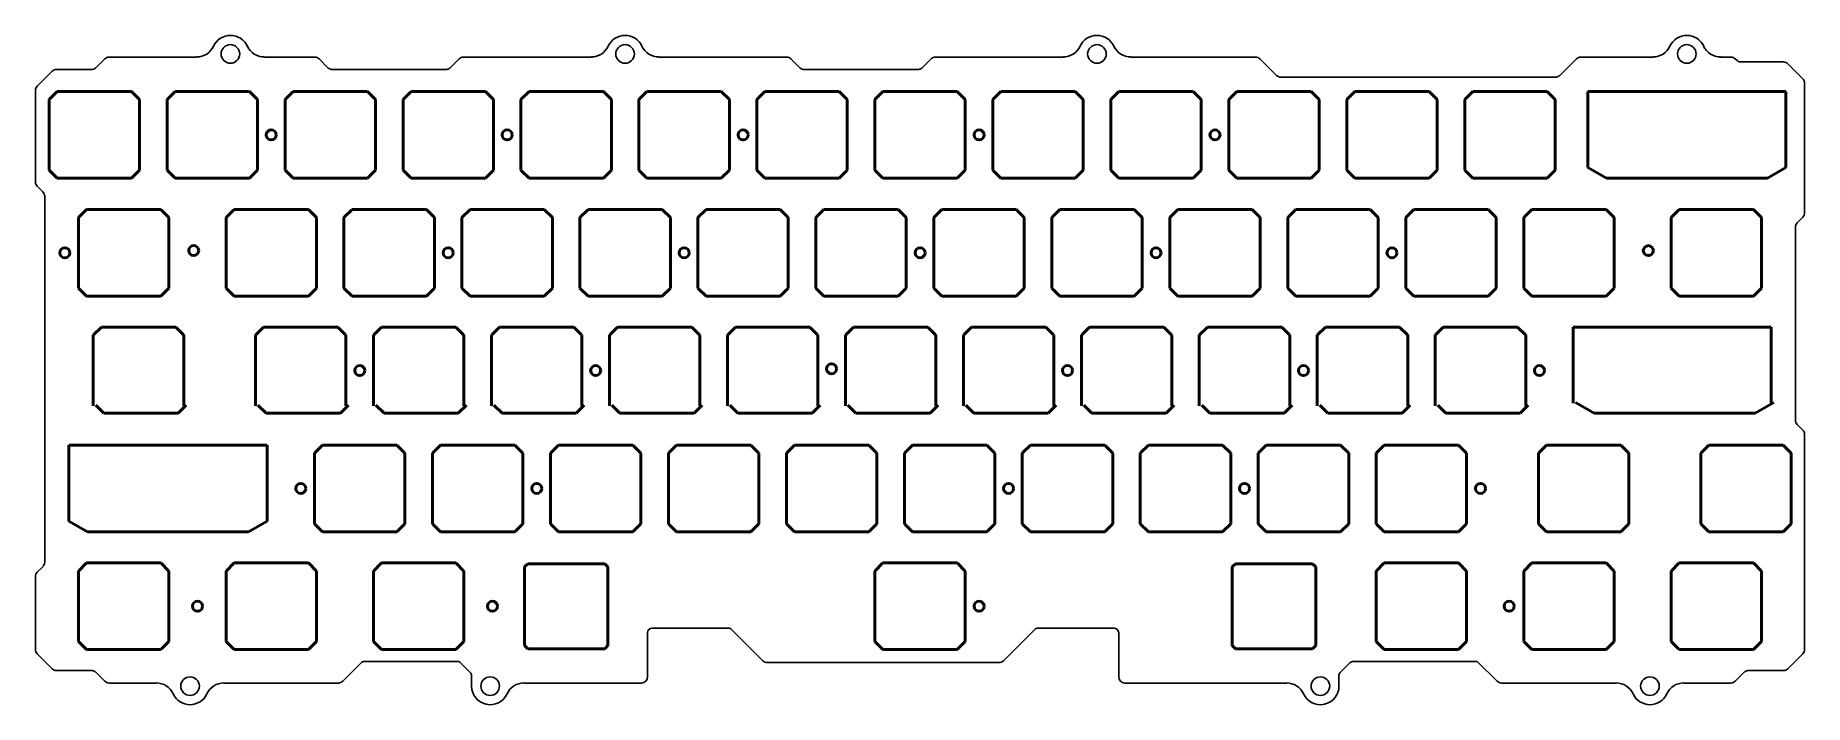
# Model space of a CAD drawing. Header units: millimetres. Extents: x 0 to 286, y -102 to 6.
import ezdxf

# ---------------------------------------------------------------- set-up
doc = ezdxf.new("R2010")
doc.units = ezdxf.units.MM
doc.header["$MEASUREMENT"] = 0
doc.layers.add('Visible', color=7, linetype='Continuous', lineweight=50)

msp = doc.modelspace()

# ---------------------------------------------------------------- linework, layer by layer
for p, q in [((26.07, 2.97), (11.94, 2.97)), ((45.14, 2.97), (36.98, 2.97)), ((89.8, 2.97), (69.16, 2.97)), ((121.34, 2.97), (100.7, 2.97)), ((166, 2.97), (145.36, 2.97)), ((197.04, 2.97), (176.9, 2.97)), ((261.25, 2.97), (249.58, 2.97)), ((273.81, 2.97), (272.15, 2.97)), ((2.73, 0.68), (0.32, -1.73)), ((9.21, 0.97), (3.44, 0.97)), ((11.23, 2.68), (9.74, 1.19)), ((47.33, 1.19), (45.84, 2.68)), ((66.44, 0.97), (47.86, 0.97)), ((68.46, 2.68), (66.97, 1.19)), ((123.53, 1.19), (122.04, 2.68)), ((142.64, 0.97), (124.06, 0.97)), ((144.66, 2.68), (143.17, 1.19)), ((200.42, 0.01), (197.75, 2.68)), ((248.87, 2.68), (246.2, 0.01)), ((274.81, 2.39), (274.52, 2.68)), ((282.31, 2.17), (275.34, 2.17)), ((285.43, -0.53), (283.02, 1.88)), ((0.02, -2.44), (0.02, -17.21)), ((245.5, -0.28), (201.13, -0.28)), ((285.72, -22.21), (285.72, -1.24)), ((0.32, -17.92), (1.23, -18.83)), ((1.53, -19.54), (1.53, -78.71)), ((284.23, -55.71), (284.23, -24.54)), ((284.52, -23.83), (285.43, -22.92)), ((285.43, -57.33), (284.52, -56.42)), ((285.72, -92.81), (285.72, -58.04)), ((1.23, -79.42), (0.32, -80.33)), ((0.02, -81.04), (0.02, -92.81)), ((98.88, -97.23), (98.88, -90.1)), ((99.63, -89.35), (111.92, -89.35)), ((112.45, -89.57), (117.51, -94.63)), ((156.34, -94.63), (161.4, -89.57)), ((161.93, -89.35), (174.21, -89.35)), ((174.96, -90.1), (174.96, -97.23)), ((0.32, -93.52), (2.73, -95.93)), ((283.02, -95.93), (285.43, -93.52)), ((3.44, -96.23), (9.21, -96.23)), ((9.74, -96.44), (11.23, -97.93)), ((49.67, -97.93), (52.65, -94.94)), ((53.18, -94.73), (68.16, -94.73)), ((68.69, -94.94), (70.25, -96.51)), ((70.47, -97.04), (70.47, -98.73)), ((118.21, -94.92), (155.63, -94.92)), ((210.52, -98.73), (210.52, -97.04)), ((210.74, -96.51), (212.31, -94.94)), ((212.84, -94.73), (232.87, -94.73)), ((232.87, -94.73), (236.08, -97.93)), ((274.52, -97.93), (276.01, -96.44)), ((276.54, -96.23), (282.31, -96.23)), ((11.94, -98.23), (19.55, -98.23)), ((30.46, -98.23), (48.96, -98.23)), ((78.92, -98.23), (97.88, -98.23)), ((175.96, -98.23), (202.07, -98.23)), ((236.78, -98.23), (255.29, -98.23)), ((266.2, -98.23), (273.81, -98.23))]:
    msp.add_line(p, q)
for centre in [(31.52, 3.47), (95.25, 3.47), (171.45, 3.47), (266.7, 3.47), (25, -98.73), (73.47, -98.73), (207.53, -98.73), (260.75, -98.73)]:
    msp.add_circle(centre, 1.5)
for centre, radius, start, end in [((31.52, 3.47), 3, 24.6243, 155.3757), ((95.25, 3.47), 3, 24.6243, 155.3757), ((171.45, 3.47), 3, 24.6243, 155.3757), ((266.7, 3.47), 3, 24.6243, 155.3757), ((11.94, 1.97), 1, 90, 135), ((26.07, 5.98), 3, 270, 335.3757), ((36.98, 5.98), 3, 204.6243, 270), ((45.14, 1.97), 1, 45, 90), ((69.16, 1.97), 1, 90, 135), ((89.8, 5.98), 3, 270, 335.3757), ((100.7, 5.98), 3, 204.6243, 270), ((121.34, 1.97), 1, 45, 90), ((145.36, 1.97), 1, 90, 135), ((166, 5.98), 3, 270, 335.3757), ((176.9, 5.98), 3, 204.6243, 270), ((197.04, 1.97), 1, 45, 90), ((249.58, 1.97), 1, 90, 135), ((261.25, 5.98), 3, 270, 335.3757), ((272.15, 5.98), 3, 204.6243, 270), ((273.81, 1.97), 1, 45, 90), ((3.44, -0.03), 1, 90, 135), ((9.21, 1.72), 0.75, 270, 315), ((47.86, 1.72), 0.75, 225, 270), ((66.44, 1.72), 0.75, 270, 315), ((124.06, 1.72), 0.75, 225, 270), ((142.64, 1.72), 0.75, 270, 315), ((201.13, 0.72), 1, 225, 270), ((245.5, 0.72), 1, 270, 315), ((275.34, 2.92), 0.75, 225, 270), ((282.31, 1.18), 1, 45, 90), ((1.02, -2.44), 1, 135, 180), ((284.72, -1.24), 1, 0, 45), ((1.02, -17.21), 1, 180, 225), ((0.53, -19.54), 1, 0, 45), ((284.72, -22.21), 1, 315, 360), ((285.23, -24.54), 1, 135, 180), ((285.23, -55.71), 1, 180, 225), ((284.72, -58.04), 1, 0, 45), ((0.53, -78.71), 1, 315, 0), ((1.02, -81.04), 1, 135, 180), ((99.63, -90.1), 0.75, 90, 180), ((111.92, -90.1), 0.75, 45, 90), ((161.93, -90.1), 0.75, 90, 135), ((174.21, -90.1), 0.75, 360, 90), ((1.02, -92.81), 1, 180, 225), ((284.72, -92.81), 1, 315, 360), ((3.44, -95.22), 1, 225, 270), ((9.21, -96.98), 0.75, 45, 90), ((53.18, -95.47), 0.75, 90, 135), ((68.16, -95.47), 0.75, 45, 90), ((69.72, -97.04), 0.75, 0, 45), ((118.21, -93.92), 1, 225, 270), ((155.63, -93.92), 1, 270, 315), ((211.27, -97.04), 0.75, 135, 180), ((212.84, -95.47), 0.75, 90, 135), ((276.54, -96.98), 0.75, 90, 135), ((282.31, -95.22), 1, 270, 315), ((11.94, -97.23), 1, 225, 270), ((19.55, -101.22), 3, 24.6243, 90), ((25, -98.73), 3, 204.6243, 335.3757), ((30.46, -101.22), 3, 90, 155.3757), ((48.96, -97.23), 1, 270, 315), ((73.47, -98.73), 3, 180, 335.3757), ((78.92, -101.22), 3, 90, 155.3757), ((97.88, -97.23), 1, 270, 360), ((175.96, -97.23), 1, 180, 270), ((202.07, -101.22), 3, 24.6243, 90), ((207.53, -98.73), 3, 204.6243, 0), ((236.78, -97.23), 1, 225, 270), ((255.29, -101.22), 3, 24.6243, 90), ((260.75, -98.73), 3, 204.6243, 335.3757), ((266.2, -101.22), 3, 90, 155.3757), ((273.81, -97.23), 1, 270, 315)]:
    msp.add_arc(centre, radius, start, end)
at = {"layer": 'Visible'}
for p, q in [((3.54, -2.62), (2.24, -3.92)), ((15.54, -2.62), (3.54, -2.62)), ((16.84, -3.92), (15.54, -2.62)), ((21.29, -3.92), (22.59, -2.62)), ((22.59, -2.62), (34.59, -2.62)), ((34.59, -2.62), (35.89, -3.92)), ((40.34, -3.92), (41.64, -2.62)), ((41.64, -2.62), (53.64, -2.62)), ((53.64, -2.62), (54.94, -3.92)), ((59.39, -3.92), (60.69, -2.62)), ((60.69, -2.62), (72.69, -2.62)), ((72.69, -2.62), (73.99, -3.92)), ((79.74, -2.62), (78.44, -3.92)), ((91.74, -2.62), (79.74, -2.62)), ((93.04, -3.92), (91.74, -2.62)), ((98.79, -2.62), (97.49, -3.92)), ((110.79, -2.62), (98.79, -2.62)), ((112.09, -3.92), (110.79, -2.62)), ((117.84, -2.62), (116.54, -3.92)), ((129.84, -2.62), (117.84, -2.62)), ((131.14, -3.92), (129.84, -2.62)), ((135.59, -3.92), (136.89, -2.62)), ((136.89, -2.62), (148.89, -2.62)), ((148.89, -2.62), (150.19, -3.92)), ((154.64, -3.92), (155.94, -2.62)), ((155.94, -2.62), (167.94, -2.62)), ((167.94, -2.62), (169.24, -3.92)), ((173.69, -3.92), (174.99, -2.62)), ((174.99, -2.62), (186.99, -2.62)), ((186.99, -2.62), (188.29, -3.92)), ((192.74, -3.92), (194.04, -2.62)), ((194.04, -2.62), (206.04, -2.62)), ((206.04, -2.62), (207.34, -3.92)), ((213.09, -2.62), (211.79, -3.92)), ((225.09, -2.62), (213.09, -2.62)), ((226.39, -3.92), (225.09, -2.62)), ((232.14, -2.62), (230.84, -3.92)), ((244.14, -2.62), (232.14, -2.62)), ((245.44, -3.92), (244.14, -2.62)), ((250.71, -2.62), (250.71, -14.89)), ((282.71, -2.62), (250.71, -2.62)), ((282.71, -14.89), (282.71, -2.62)), ((2.24, -3.92), (2.24, -15.32)), ((16.84, -15.32), (16.84, -3.92)), ((21.29, -15.32), (21.29, -3.92)), ((35.89, -3.92), (35.89, -15.32)), ((40.34, -15.32), (40.34, -3.92)), ((54.94, -3.92), (54.94, -15.32)), ((59.39, -15.32), (59.39, -3.92)), ((73.99, -3.92), (73.99, -15.32)), ((78.44, -3.92), (78.44, -15.32)), ((93.04, -15.32), (93.04, -3.92)), ((97.49, -3.92), (97.49, -15.32)), ((112.09, -15.32), (112.09, -3.92)), ((116.54, -3.92), (116.54, -15.32)), ((131.14, -15.32), (131.14, -3.92)), ((135.59, -15.32), (135.59, -3.92)), ((150.19, -3.92), (150.19, -15.32)), ((154.64, -15.32), (154.64, -3.92)), ((169.24, -3.92), (169.24, -15.32)), ((173.69, -15.32), (173.69, -3.92)), ((188.29, -3.92), (188.29, -15.32)), ((192.74, -15.32), (192.74, -3.92)), ((207.34, -3.92), (207.34, -15.32)), ((211.79, -3.92), (211.79, -15.32)), ((226.39, -15.32), (226.39, -3.92)), ((230.84, -3.92), (230.84, -15.32)), ((245.44, -15.32), (245.44, -3.92)), ((2.24, -15.32), (3.54, -16.62)), ((3.54, -16.62), (15.54, -16.62)), ((15.54, -16.62), (16.84, -15.32)), ((22.59, -16.62), (21.29, -15.32)), ((34.59, -16.62), (22.59, -16.62)), ((35.89, -15.32), (34.59, -16.62)), ((41.64, -16.62), (40.34, -15.32)), ((53.64, -16.62), (41.64, -16.62)), ((54.94, -15.32), (53.64, -16.62)), ((60.69, -16.62), (59.39, -15.32)), ((72.69, -16.62), (60.69, -16.62)), ((73.99, -15.32), (72.69, -16.62)), ((78.44, -15.32), (79.74, -16.62)), ((79.74, -16.62), (91.74, -16.62)), ((91.74, -16.62), (93.04, -15.32)), ((97.49, -15.32), (98.79, -16.62)), ((98.79, -16.62), (110.79, -16.62)), ((110.79, -16.62), (112.09, -15.32)), ((116.54, -15.32), (117.84, -16.62)), ((117.84, -16.62), (129.84, -16.62)), ((129.84, -16.62), (131.14, -15.32)), ((136.89, -16.62), (135.59, -15.32)), ((148.89, -16.62), (136.89, -16.62)), ((150.19, -15.32), (148.89, -16.62)), ((155.94, -16.62), (154.64, -15.32)), ((167.94, -16.62), (155.94, -16.62)), ((169.24, -15.32), (167.94, -16.62)), ((174.99, -16.62), (173.69, -15.32)), ((186.99, -16.62), (174.99, -16.62)), ((188.29, -15.32), (186.99, -16.62)), ((194.04, -16.62), (192.74, -15.32)), ((206.04, -16.62), (194.04, -16.62)), ((207.34, -15.32), (206.04, -16.62)), ((211.79, -15.32), (213.09, -16.62)), ((213.09, -16.62), (225.09, -16.62)), ((225.09, -16.62), (226.39, -15.32)), ((230.84, -15.32), (232.14, -16.62)), ((232.14, -16.62), (244.14, -16.62)), ((244.14, -16.62), (245.44, -15.32)), ((250.71, -14.89), (253.71, -16.62)), ((253.71, -16.62), (279.71, -16.62)), ((279.71, -16.62), (282.71, -14.89)), ((8.3, -21.67), (7, -22.97)), ((20.3, -21.67), (8.3, -21.67)), ((21.6, -22.97), (20.3, -21.67)), ((30.81, -22.97), (32.12, -21.67)), ((32.12, -21.67), (44.11, -21.67)), ((44.11, -21.67), (45.41, -22.97)), ((49.86, -22.97), (51.17, -21.67)), ((51.17, -21.67), (63.16, -21.67)), ((63.16, -21.67), (64.46, -22.97)), ((70.22, -21.67), (68.91, -22.97)), ((82.21, -21.67), (70.22, -21.67)), ((83.51, -22.97), (82.21, -21.67)), ((89.27, -21.67), (87.96, -22.97)), ((101.26, -21.67), (89.27, -21.67)), ((102.56, -22.97), (101.26, -21.67)), ((107.01, -22.97), (108.32, -21.67)), ((108.32, -21.67), (120.31, -21.67)), ((120.31, -21.67), (121.61, -22.97)), ((126.06, -22.97), (127.37, -21.67)), ((127.37, -21.67), (139.36, -21.67)), ((139.36, -21.67), (140.66, -22.97)), ((145.11, -22.97), (146.42, -21.67)), ((146.42, -21.67), (158.41, -21.67)), ((158.41, -21.67), (159.71, -22.97)), ((164.16, -22.97), (165.47, -21.67)), ((165.47, -21.67), (177.46, -21.67)), ((177.46, -21.67), (178.76, -22.97)), ((184.52, -21.67), (183.21, -22.97)), ((196.51, -21.67), (184.52, -21.67)), ((197.81, -22.97), (196.51, -21.67)), ((203.57, -21.67), (202.26, -22.97)), ((215.56, -21.67), (203.57, -21.67)), ((216.86, -22.97), (215.56, -21.67)), ((221.31, -22.97), (222.62, -21.67)), ((222.62, -21.67), (234.61, -21.67)), ((234.61, -21.67), (235.91, -22.97)), ((241.67, -21.67), (240.36, -22.97)), ((253.66, -21.67), (241.67, -21.67)), ((254.96, -22.97), (253.66, -21.67)), ((265.48, -21.67), (264.18, -22.97)), ((277.48, -21.67), (265.48, -21.67)), ((278.78, -22.97), (277.48, -21.67)), ((7, -22.97), (7, -34.37)), ((21.6, -34.37), (21.6, -22.97)), ((30.81, -34.37), (30.81, -22.97)), ((45.41, -22.97), (45.41, -34.37)), ((49.86, -34.37), (49.86, -22.97)), ((64.46, -22.97), (64.46, -34.37)), ((68.91, -22.97), (68.91, -34.37)), ((83.51, -34.37), (83.51, -22.97)), ((87.96, -22.97), (87.96, -34.37)), ((102.56, -34.37), (102.56, -22.97)), ((107.01, -34.37), (107.01, -22.97)), ((121.61, -22.97), (121.61, -34.37)), ((126.06, -34.37), (126.06, -22.97)), ((140.66, -22.97), (140.66, -34.37)), ((145.11, -34.37), (145.11, -22.97)), ((159.71, -22.97), (159.71, -34.37)), ((164.16, -34.37), (164.16, -22.97)), ((178.76, -22.97), (178.76, -34.37)), ((183.21, -22.97), (183.21, -34.37)), ((197.81, -34.37), (197.81, -22.97)), ((202.26, -22.97), (202.26, -34.37)), ((216.86, -34.37), (216.86, -22.97)), ((221.31, -34.37), (221.31, -22.97)), ((235.91, -22.97), (235.91, -34.37)), ((240.36, -22.97), (240.36, -34.37)), ((254.96, -34.37), (254.96, -22.97)), ((264.18, -22.97), (264.18, -34.37)), ((278.78, -34.37), (278.78, -22.97)), ((7, -34.37), (8.3, -35.67)), ((8.3, -35.67), (20.3, -35.67)), ((20.3, -35.67), (21.6, -34.37)), ((32.12, -35.67), (30.81, -34.37)), ((44.11, -35.67), (32.12, -35.67)), ((45.41, -34.37), (44.11, -35.67)), ((51.17, -35.67), (49.86, -34.37)), ((63.16, -35.67), (51.17, -35.67)), ((64.46, -34.37), (63.16, -35.67)), ((68.91, -34.37), (70.22, -35.67)), ((70.22, -35.67), (82.21, -35.67)), ((82.21, -35.67), (83.51, -34.37)), ((87.96, -34.37), (89.27, -35.67)), ((89.27, -35.67), (101.26, -35.67)), ((101.26, -35.67), (102.56, -34.37)), ((108.32, -35.67), (107.01, -34.37)), ((120.31, -35.67), (108.32, -35.67)), ((121.61, -34.37), (120.31, -35.67)), ((127.37, -35.67), (126.06, -34.37)), ((139.36, -35.67), (127.37, -35.67)), ((140.66, -34.37), (139.36, -35.67)), ((146.42, -35.67), (145.11, -34.37)), ((158.41, -35.67), (146.42, -35.67)), ((159.71, -34.37), (158.41, -35.67)), ((165.47, -35.67), (164.16, -34.37)), ((177.46, -35.67), (165.47, -35.67)), ((178.76, -34.37), (177.46, -35.67)), ((183.21, -34.37), (184.52, -35.67)), ((184.52, -35.67), (196.51, -35.67)), ((196.51, -35.67), (197.81, -34.37)), ((202.26, -34.37), (203.57, -35.67)), ((203.57, -35.67), (215.56, -35.67)), ((215.56, -35.67), (216.86, -34.37)), ((222.62, -35.67), (221.31, -34.37)), ((234.61, -35.67), (222.62, -35.67)), ((235.91, -34.37), (234.61, -35.67)), ((240.36, -34.37), (241.67, -35.67)), ((241.67, -35.67), (253.66, -35.67)), ((253.66, -35.67), (254.96, -34.37)), ((264.18, -34.37), (265.48, -35.67)), ((265.48, -35.67), (277.48, -35.67)), ((277.48, -35.67), (278.78, -34.37)), ((10.68, -40.72), (9.38, -42.02)), ((9.38, -42.02), (9.38, -53.42)), ((22.68, -40.72), (10.68, -40.72)), ((23.98, -42.02), (22.68, -40.72)), ((23.98, -53.42), (23.98, -42.02)), ((36.88, -40.72), (35.58, -42.02)), ((35.58, -42.02), (35.58, -53.42)), ((48.88, -40.72), (36.88, -40.72)), ((50.18, -42.02), (48.88, -40.72)), ((50.18, -53.42), (50.18, -42.02)), ((55.93, -40.72), (54.63, -42.02)), ((54.63, -42.02), (54.63, -53.42)), ((67.93, -40.72), (55.93, -40.72)), ((69.23, -42.02), (67.93, -40.72)), ((69.23, -53.42), (69.23, -42.02)), ((74.98, -40.72), (73.68, -42.02)), ((73.68, -42.02), (73.68, -53.42)), ((86.98, -40.72), (74.98, -40.72)), ((88.28, -42.02), (86.98, -40.72)), ((88.28, -53.42), (88.28, -42.02)), ((92.73, -42.02), (94.03, -40.72)), ((92.73, -53.42), (92.73, -42.02)), ((94.03, -40.72), (106.03, -40.72)), ((106.03, -40.72), (107.33, -42.02)), ((107.33, -42.02), (107.33, -53.42)), ((113.08, -40.72), (111.78, -42.02)), ((111.78, -42.02), (111.78, -53.42)), ((125.08, -40.72), (113.08, -40.72)), ((126.38, -42.02), (125.08, -40.72)), ((126.38, -53.42), (126.38, -42.02)), ((130.83, -42.02), (132.13, -40.72)), ((130.83, -53.42), (130.83, -42.02)), ((132.13, -40.72), (144.13, -40.72)), ((144.13, -40.72), (145.43, -42.02)), ((145.43, -42.02), (145.43, -53.42)), ((151.18, -40.72), (149.88, -42.02)), ((149.88, -42.02), (149.88, -53.42)), ((163.18, -40.72), (151.18, -40.72)), ((164.48, -42.02), (163.18, -40.72)), ((164.48, -53.42), (164.48, -42.02)), ((170.23, -40.72), (168.93, -42.02)), ((168.93, -42.02), (168.93, -53.42)), ((182.23, -40.72), (170.23, -40.72)), ((183.53, -42.02), (182.23, -40.72)), ((183.53, -53.42), (183.53, -42.02)), ((189.28, -40.72), (187.98, -42.02)), ((187.98, -42.02), (187.98, -53.42)), ((201.28, -40.72), (189.28, -40.72)), ((202.58, -42.02), (201.28, -40.72)), ((202.58, -53.42), (202.58, -42.02)), ((207.03, -42.02), (208.33, -40.72)), ((207.03, -53.42), (207.03, -42.02)), ((208.33, -40.72), (220.33, -40.72)), ((220.33, -40.72), (221.63, -42.02)), ((221.63, -42.02), (221.63, -53.42)), ((226.08, -42.02), (227.38, -40.72)), ((226.08, -53.42), (226.08, -42.02)), ((227.38, -40.72), (239.38, -40.72)), ((239.38, -40.72), (240.68, -42.02)), ((240.68, -42.02), (240.68, -53.42)), ((248.33, -40.72), (248.33, -52.99)), ((280.33, -40.72), (248.33, -40.72)), ((280.33, -52.99), (280.33, -40.72)), ((9.78, -53.32), (11.08, -54.63)), ((23.08, -54.63), (24.38, -53.32)), ((35.97, -53.32), (37.28, -54.63)), ((49.27, -54.63), (50.57, -53.32)), ((55.02, -53.32), (56.33, -54.63)), ((68.32, -54.63), (69.62, -53.32)), ((74.07, -53.32), (75.38, -54.63)), ((87.37, -54.63), (88.67, -53.32)), ((94.43, -54.63), (93.12, -53.32)), ((107.72, -53.32), (106.42, -54.63)), ((112.17, -53.32), (113.48, -54.63)), ((125.47, -54.63), (126.77, -53.32)), ((132.53, -54.63), (131.22, -53.32)), ((145.82, -53.32), (144.52, -54.63)), ((150.27, -53.32), (151.58, -54.63)), ((163.57, -54.63), (164.87, -53.32)), ((169.32, -53.32), (170.63, -54.63)), ((182.62, -54.63), (183.92, -53.32)), ((188.37, -53.32), (189.68, -54.63)), ((201.67, -54.63), (202.97, -53.32)), ((208.73, -54.63), (207.42, -53.32)), ((222.02, -53.32), (220.72, -54.63)), ((227.78, -54.63), (226.47, -53.32)), ((241.07, -53.32), (239.77, -54.63)), ((248.73, -52.89), (251.73, -54.63)), ((277.73, -54.63), (280.73, -52.89)), ((11.08, -54.63), (23.08, -54.63)), ((37.28, -54.63), (49.27, -54.63)), ((56.33, -54.63), (68.32, -54.63)), ((75.38, -54.63), (87.37, -54.63)), ((106.42, -54.63), (94.43, -54.63)), ((113.48, -54.63), (125.47, -54.63)), ((144.52, -54.63), (132.53, -54.63)), ((151.58, -54.63), (163.57, -54.63)), ((170.63, -54.63), (182.62, -54.63)), ((189.68, -54.63), (201.67, -54.63)), ((220.72, -54.63), (208.73, -54.63)), ((239.77, -54.63), (227.78, -54.63)), ((251.73, -54.63), (277.73, -54.63)), ((5.45, -59.77), (5.45, -72.04)), ((37.45, -59.77), (5.45, -59.77)), ((37.45, -72.04), (37.45, -59.77)), ((46.4, -59.77), (45.1, -61.07)), ((58.4, -59.77), (46.4, -59.77)), ((59.7, -61.07), (58.4, -59.77)), ((64.15, -61.07), (65.45, -59.77)), ((65.45, -59.77), (77.45, -59.77)), ((77.45, -59.77), (78.75, -61.07)), ((84.5, -59.77), (83.2, -61.07)), ((96.5, -59.77), (84.5, -59.77)), ((97.8, -61.07), (96.5, -59.77)), ((102.25, -61.07), (103.55, -59.77)), ((103.55, -59.77), (115.55, -59.77)), ((115.55, -59.77), (116.85, -61.07)), ((122.6, -59.77), (121.3, -61.07)), ((134.6, -59.77), (122.6, -59.77)), ((135.9, -61.07), (134.6, -59.77)), ((140.35, -61.07), (141.65, -59.77)), ((141.65, -59.77), (153.65, -59.77)), ((153.65, -59.77), (154.95, -61.07)), ((160.7, -59.77), (159.4, -61.07)), ((172.7, -59.77), (160.7, -59.77)), ((174, -61.07), (172.7, -59.77)), ((179.75, -59.77), (178.45, -61.07)), ((191.75, -59.77), (179.75, -59.77)), ((193.05, -61.07), (191.75, -59.77)), ((198.8, -59.77), (197.5, -61.07)), ((210.8, -59.77), (198.8, -59.77)), ((212.1, -61.07), (210.8, -59.77)), ((216.55, -61.07), (217.85, -59.77)), ((217.85, -59.77), (229.85, -59.77)), ((229.85, -59.77), (231.15, -61.07)), ((242.75, -61.07), (244.05, -59.77)), ((244.05, -59.77), (256.04, -59.77)), ((256.04, -59.77), (257.35, -61.07)), ((270.24, -59.77), (268.94, -61.07)), ((282.24, -59.77), (270.24, -59.77)), ((283.54, -61.07), (282.24, -59.77)), ((45.1, -61.07), (45.1, -72.47)), ((59.7, -72.47), (59.7, -61.07)), ((64.15, -72.47), (64.15, -61.07)), ((78.75, -61.07), (78.75, -72.47)), ((83.2, -61.07), (83.2, -72.47)), ((97.8, -72.47), (97.8, -61.07)), ((102.25, -72.47), (102.25, -61.07)), ((116.85, -61.07), (116.85, -72.47)), ((121.3, -61.07), (121.3, -72.47)), ((135.9, -72.47), (135.9, -61.07)), ((140.35, -72.47), (140.35, -61.07)), ((154.95, -61.07), (154.95, -72.47)), ((159.4, -61.07), (159.4, -72.47)), ((174, -72.47), (174, -61.07)), ((178.45, -61.07), (178.45, -72.47)), ((193.05, -72.47), (193.05, -61.07)), ((197.5, -61.07), (197.5, -72.47)), ((212.1, -72.47), (212.1, -61.07)), ((216.55, -72.47), (216.55, -61.07)), ((231.15, -61.07), (231.15, -72.47)), ((242.75, -72.47), (242.75, -61.07)), ((257.35, -61.07), (257.35, -72.47)), ((268.94, -61.07), (268.94, -72.47)), ((283.54, -72.47), (283.54, -61.07)), ((5.45, -72.04), (8.45, -73.77)), ((8.45, -73.77), (34.45, -73.77)), ((34.45, -73.77), (37.45, -72.04)), ((45.1, -72.47), (46.4, -73.77)), ((46.4, -73.77), (58.4, -73.77)), ((58.4, -73.77), (59.7, -72.47)), ((65.45, -73.77), (64.15, -72.47)), ((77.45, -73.77), (65.45, -73.77)), ((78.75, -72.47), (77.45, -73.77)), ((83.2, -72.47), (84.5, -73.77)), ((84.5, -73.77), (96.5, -73.77)), ((96.5, -73.77), (97.8, -72.47)), ((103.55, -73.77), (102.25, -72.47)), ((115.55, -73.77), (103.55, -73.77)), ((116.85, -72.47), (115.55, -73.77)), ((121.3, -72.47), (122.6, -73.77)), ((122.6, -73.77), (134.6, -73.77)), ((134.6, -73.77), (135.9, -72.47)), ((141.65, -73.77), (140.35, -72.47)), ((153.65, -73.77), (141.65, -73.77)), ((154.95, -72.47), (153.65, -73.77)), ((159.4, -72.47), (160.7, -73.77)), ((160.7, -73.77), (172.7, -73.77)), ((172.7, -73.77), (174, -72.47)), ((178.45, -72.47), (179.75, -73.77)), ((179.75, -73.77), (191.75, -73.77)), ((191.75, -73.77), (193.05, -72.47)), ((197.5, -72.47), (198.8, -73.77)), ((198.8, -73.77), (210.8, -73.77)), ((210.8, -73.77), (212.1, -72.47)), ((217.85, -73.77), (216.55, -72.47)), ((229.85, -73.77), (217.85, -73.77)), ((231.15, -72.47), (229.85, -73.77)), ((244.05, -73.77), (242.75, -72.47)), ((256.04, -73.77), (244.05, -73.77)), ((257.35, -72.47), (256.04, -73.77)), ((268.94, -72.47), (270.24, -73.77)), ((270.24, -73.77), (282.24, -73.77)), ((282.24, -73.77), (283.54, -72.47)), ((7, -80.12), (8.3, -78.82)), ((8.3, -78.82), (20.3, -78.82)), ((20.3, -78.82), (21.6, -80.12)), ((30.81, -80.12), (32.12, -78.82)), ((32.12, -78.82), (44.11, -78.82)), ((44.11, -78.82), (45.41, -80.12)), ((55.93, -78.82), (54.63, -80.12)), ((67.93, -78.82), (55.93, -78.82)), ((69.23, -80.12), (67.93, -78.82)), ((79.52, -78.95), (79.01, -79.46)), ((79.01, -79.46), (79.01, -92.18)), ((91.96, -78.95), (79.52, -78.95)), ((92.47, -79.46), (91.96, -78.95)), ((92.47, -92.18), (92.47, -79.46)), ((136.89, -78.82), (135.59, -80.12)), ((148.89, -78.82), (136.89, -78.82)), ((150.19, -80.12), (148.89, -78.82)), ((193.31, -79.46), (193.82, -78.95)), ((193.31, -92.18), (193.31, -79.46)), ((193.82, -78.95), (206.26, -78.95)), ((206.26, -78.95), (206.77, -79.46)), ((206.77, -79.46), (206.77, -92.18)), ((216.55, -80.12), (217.85, -78.82)), ((217.85, -78.82), (229.85, -78.82)), ((229.85, -78.82), (231.15, -80.12)), ((240.36, -80.12), (241.67, -78.82)), ((241.67, -78.82), (253.66, -78.82)), ((253.66, -78.82), (254.96, -80.12)), ((265.48, -78.82), (264.18, -80.12)), ((277.48, -78.82), (265.48, -78.82)), ((278.78, -80.12), (277.48, -78.82)), ((7, -91.52), (7, -80.12)), ((21.6, -80.12), (21.6, -91.52)), ((30.81, -91.52), (30.81, -80.12)), ((45.41, -80.12), (45.41, -91.52)), ((54.63, -80.12), (54.63, -91.52)), ((69.23, -91.52), (69.23, -80.12)), ((135.59, -80.12), (135.59, -91.52)), ((150.19, -91.52), (150.19, -80.12)), ((216.55, -91.52), (216.55, -80.12)), ((231.15, -80.12), (231.15, -91.52)), ((240.36, -91.52), (240.36, -80.12)), ((254.96, -80.12), (254.96, -91.52)), ((264.18, -80.12), (264.18, -91.52)), ((278.78, -91.52), (278.78, -80.12)), ((8.3, -92.82), (7, -91.52)), ((20.3, -92.82), (8.3, -92.82)), ((21.6, -91.52), (20.3, -92.82)), ((32.12, -92.82), (30.81, -91.52)), ((44.11, -92.82), (32.12, -92.82)), ((45.41, -91.52), (44.11, -92.82)), ((54.63, -91.52), (55.93, -92.82)), ((55.93, -92.82), (67.93, -92.82)), ((67.93, -92.82), (69.23, -91.52)), ((79.01, -92.18), (79.52, -92.69)), ((79.52, -92.69), (91.96, -92.69)), ((91.96, -92.69), (92.47, -92.18)), ((135.59, -91.52), (136.89, -92.82)), ((136.89, -92.82), (148.89, -92.82)), ((148.89, -92.82), (150.19, -91.52)), ((193.82, -92.69), (193.31, -92.18)), ((206.26, -92.69), (193.82, -92.69)), ((206.77, -92.18), (206.26, -92.69)), ((217.85, -92.82), (216.55, -91.52)), ((229.85, -92.82), (217.85, -92.82)), ((231.15, -91.52), (229.85, -92.82)), ((241.67, -92.82), (240.36, -91.52)), ((253.66, -92.82), (241.67, -92.82)), ((254.96, -91.52), (253.66, -92.82)), ((264.18, -91.52), (265.48, -92.82)), ((265.48, -92.82), (277.48, -92.82)), ((277.48, -92.82), (278.78, -91.52))]:
    msp.add_line(p, q, dxfattribs=at)
for centre in [(38.11, -9.62), (76.21, -9.62), (114.31, -9.62), (152.41, -9.62), (190.51, -9.62), (4.78, -28.67), (25.59, -28.32), (66.69, -28.67), (104.79, -28.67), (142.89, -28.67), (180.99, -28.67), (219.09, -28.67), (260.49, -28.33), (52.4, -47.72), (90.5, -47.72), (128.6, -47.42), (166.7, -47.72), (204.8, -47.72), (242.9, -47.72), (42.88, -66.77), (80.98, -66.77), (157.18, -66.77), (195.28, -66.77), (233.38, -66.77), (26.21, -85.82), (73.83, -85.82), (152.41, -85.82), (238.01, -85.82)]:
    msp.add_circle(centre, 0.811, dxfattribs=at)

doc.saveas('drawing.dxf')
